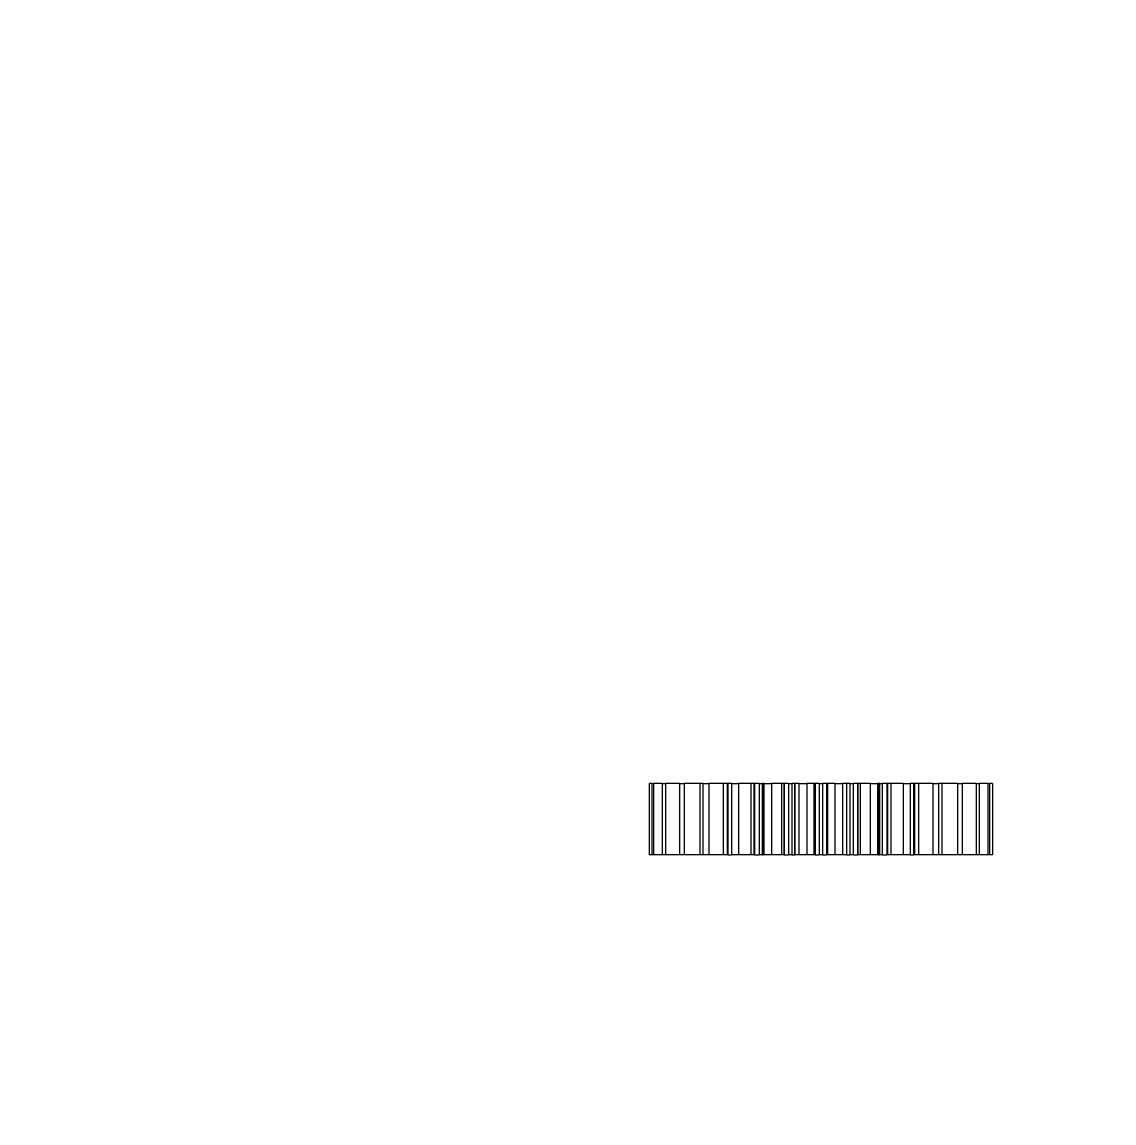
# Model space of a CAD drawing. Extents: x -49 to 4846, y -968 to 1090.
# Drawn here: x 307.6 to 612.8, y 211 to 518.8 of the extents above; entities that cross this region are included whole.
import ezdxf

# ---------------------------------------------------------------- set-up
doc = ezdxf.new("R2010")
doc.units = 0
doc.layers.get('0').update_dxf_attribs({"linetype": 'CONTINUOUS'})
doc.layers.add('DIMENSION', color=7, linetype='CONTINUOUS')
doc.styles.add('VCDSTYLE14', font='DejaVu Sans Mono')
doc.dimstyles.get("Standard").update_dxf_attribs({"dimtxt": 2.5, "dimasz": 2.5, "dimexe": 1.25, "dimexo": 0.625, "dimtad": 1, "dimcen": 2.5, "dimazin": 3, "dimtfac": 1, "dimtmove": 0, "dimatfit": 3})

# ---------------------------------------------------------------- blocks, each defined once
blk = doc.blocks.new('*D0')
at = {"layer": 'DIMENSION'}
for p, q in [((2720.820225, 518.82797), (2690.862793, 508.370209)), ((2720.47168, 513.198486), (2690.862793, 508.370209)), ((2455.580078, 470.00296), (2690.862793, 508.370209)), ((2690.862793, 508.370209), (2722.590595, 507.971368)), ((2260.59668, 438.207214), (2455.580078, 470.00296)), ((2455.580078, 470.00296), (2423.852276, 470.401786)), ((2425.622651, 459.545186), (2455.580078, 470.00296))]:
    blk.add_line(p, q, dxfattribs=at)
at = {"layer": 'DIMENSION', "style": 'VCDSTYLE14'}
blk.add_text('%%c 238.4', height=20, rotation=9.26, dxfattribs=at).set_placement((2264.383545, 439.837952))

msp = doc.modelspace()

# ---------------------------------------------------------------- linework, layer by layer
at = {"color": 1}
for p, q in [((482.840847, 305.947152), (482.840847, 285.947152)), ((482.840847, 305.947152), (482.853567, 305.947152)), ((482.853566, 305.947152), (482.853566, 285.947152)), ((483.672538, 305.947152), (482.853566, 305.947152)), ((483.672538, 305.947152), (483.672538, 285.947152)), ((483.672538, 305.947152), (484.132002, 305.947152)), ((484.132002, 305.947152), (484.132002, 285.947152)), ((486.553123, 305.947152), (484.132002, 305.947152)), ((486.553123, 305.947152), (486.553123, 285.947152)), ((486.553123, 305.947152), (487.451971, 305.947152)), ((487.451971, 305.947152), (487.451971, 285.947152)), ((491.369427, 305.947152), (487.451971, 305.947152)), ((491.369427, 305.947152), (491.369427, 285.947152)), ((491.369427, 305.947152), (492.668374, 305.947152)), ((492.668374, 305.947152), (492.668374, 285.947152)), ((497.015318, 305.947152), (492.668374, 305.947152)), ((497.015318, 305.947152), (497.015318, 285.947152)), ((497.910954, 305.947152), (497.015318, 305.947152)), ((497.910954, 305.947152), (497.910954, 285.947152)), ((497.910954, 305.947152), (499.55323, 305.947152)), ((499.55323, 305.947152), (499.55323, 285.947152)), ((503.548986, 305.947152), (499.55323, 305.947152)), ((503.548986, 305.947152), (503.548986, 285.947152)), ((504.684687, 305.947152), (503.548986, 305.947152)), ((504.684682, 305.947152), (504.684682, 285.947152)), ((504.901822, 305.947152), (504.684682, 305.947152)), ((504.901822, 305.947152), (504.901822, 285.947152)), ((505.891808, 305.947152), (504.901822, 305.947152)), ((505.891808, 305.947152), (505.891808, 285.947152)), ((505.891808, 305.947152), (507.805638, 305.947152)), ((507.805638, 305.947152), (507.805638, 285.947152)), ((511.275572, 305.947152), (507.805638, 305.947152)), ((511.275572, 305.947152), (511.275572, 285.947152)), ((512.180451, 305.947152), (511.275572, 305.947152)), ((512.180447, 305.947152), (512.180447, 285.947152)), ((512.336132, 305.947152), (512.180447, 305.947152)), ((512.336132, 305.947152), (512.336132, 285.947152)), ((513.655756, 305.947152), (512.336132, 305.947152)), ((513.655756, 305.947152), (513.655756, 285.947152)), ((513.655756, 305.947152), (514.478229, 305.947152)), ((514.478229, 305.947152), (514.478229, 285.947152)), ((514.719588, 305.947152), (514.478229, 305.947152)), ((514.719588, 285.947152), (514.719588, 305.947152)), ((514.963187, 305.947152), (514.719588, 305.947152)), ((514.963187, 305.947152), (514.963187, 285.947152)), ((514.963187, 305.947152), (517.064928, 305.947152)), ((517.064928, 305.947152), (517.064928, 285.947152)), ((519.857387, 305.947152), (517.064928, 305.947152)), ((519.857387, 305.947152), (519.857387, 285.947152)), ((520.491896, 305.947152), (519.857387, 305.947152)), ((520.491894, 305.947152), (520.491894, 285.947152)), ((520.579319, 305.947152), (520.491894, 305.947152)), ((520.579319, 305.947152), (520.579319, 285.947152)), ((521.827716, 305.947152), (520.579319, 305.947152)), ((521.827716, 305.947152), (521.827716, 285.947152)), ((521.827716, 305.947152), (522.708351, 305.947152)), ((522.708351, 305.947152), (522.708351, 285.947152)), ((523.572355, 305.947152), (522.708351, 305.947152)), ((523.572355, 285.947152), (523.572355, 305.947152)), ((523.622307, 305.947152), (523.572355, 305.947152)), ((523.622307, 305.947152), (523.622307, 285.947152)), ((524.728629, 305.947152), (523.622307, 305.947152)), ((524.728629, 305.947152), (524.728629, 285.947152)), ((524.728629, 305.947152), (526.926423, 305.947152)), ((526.926423, 305.947152), (526.926423, 285.947152)), ((528.919365, 305.947152), (526.926423, 305.947152)), ((528.919365, 305.947152), (528.919365, 285.947152)), ((529.255772, 305.947152), (528.919365, 305.947152)), ((529.255772, 305.947152), (529.255772, 285.947152)), ((529.271117, 305.947152), (529.255772, 305.947152)), ((529.271117, 305.947152), (529.271117, 285.947152)), ((530.393725, 305.947152), (529.271117, 305.947152)), ((530.393725, 305.947152), (530.393725, 285.947152)), ((530.393725, 305.947152), (531.294034, 305.947152)), ((531.294034, 305.947152), (531.294034, 285.947152)), ((532.416643, 305.947152), (531.294034, 305.947152)), ((532.416643, 305.947152), (532.416643, 285.947152)), ((532.431988, 305.947152), (532.416643, 305.947152)), ((532.431988, 305.947152), (532.431988, 285.947152)), ((532.768395, 305.947152), (532.431988, 305.947152)), ((532.768394, 305.947152), (532.768394, 285.947152)), ((534.761337, 305.947152), (532.768394, 305.947152)), ((534.761336, 305.947152), (534.761336, 285.947152)), ((534.761336, 305.947152), (536.959131, 305.947152)), ((536.959131, 305.947152), (536.959131, 285.947152)), ((538.065453, 305.947152), (536.959131, 305.947152)), ((538.065453, 305.947152), (538.065453, 285.947152)), ((538.065453, 305.947152), (538.116302, 305.947152)), ((538.116052, 285.947152), (538.116052, 305.947152)), ((538.979409, 305.947152), (538.116302, 305.947152)), ((538.979409, 305.947152), (538.979409, 285.947152)), ((538.979409, 305.947152), (539.860044, 305.947152)), ((539.860044, 305.947152), (539.860044, 285.947152)), ((541.10844, 305.947152), (539.860044, 305.947152)), ((541.10844, 305.947152), (541.10844, 285.947152)), ((541.195866, 305.947152), (541.10844, 305.947152)), ((541.195866, 305.947152), (541.195866, 285.947152)), ((541.830373, 305.947152), (541.195866, 305.947152)), ((541.830371, 305.947152), (541.830371, 285.947152)), ((544.622833, 305.947152), (541.830371, 305.947152)), ((544.622832, 305.947152), (544.622832, 285.947152)), ((544.622832, 305.947152), (546.724572, 305.947152)), ((546.724572, 305.947152), (546.724572, 285.947152)), ((546.968172, 305.947152), (546.724572, 305.947152)), ((546.968172, 285.947152), (546.968172, 305.947152)), ((547.209531, 305.947152), (546.968172, 305.947152)), ((547.209531, 305.947152), (547.209531, 285.947152)), ((547.209531, 305.947152), (548.032004, 305.947152)), ((548.032004, 305.947152), (548.032004, 285.947152)), ((549.351628, 305.947152), (548.032004, 305.947152)), ((549.351628, 305.947152), (549.351628, 285.947152)), ((549.507312, 305.947152), (549.351628, 305.947152)), ((549.507312, 305.947152), (549.507312, 285.947152)), ((550.412189, 305.947152), (549.507312, 305.947152)), ((550.412186, 305.947152), (550.412186, 285.947152)), ((553.882123, 305.947152), (550.412186, 305.947152)), ((553.882121, 305.947152), (553.882121, 285.947152)), ((553.882121, 305.947152), (555.795951, 305.947152)), ((556.785937, 305.947152), (555.795951, 305.947152)), ((555.795951, 305.947152), (555.795951, 285.947152)), ((556.785937, 305.947152), (556.785937, 285.947152)), ((557.003077, 305.947152), (556.785937, 305.947152)), ((557.003077, 305.947152), (557.003077, 285.947152)), ((558.138775, 305.947152), (557.003077, 305.947152)), ((558.138771, 305.947152), (558.138771, 285.947152)), ((562.13453, 305.947152), (558.138771, 305.947152)), ((562.134529, 305.947152), (562.134529, 285.947152)), ((562.134529, 305.947152), (563.776805, 305.947152)), ((564.672443, 305.947152), (563.776805, 305.947152)), ((563.776805, 305.947152), (563.776805, 285.947152)), ((564.672439, 305.947152), (564.672439, 285.947152)), ((569.019387, 305.947152), (564.672439, 305.947152)), ((569.019385, 305.947152), (569.019385, 285.947152)), ((569.019385, 305.947152), (570.318332, 305.947152)), ((574.23579, 305.947152), (570.318332, 305.947152)), ((570.318332, 305.947152), (570.318332, 285.947152)), ((574.235789, 305.947152), (574.235789, 285.947152)), ((574.235789, 305.947152), (575.134636, 305.947152)), ((577.555759, 305.947152), (575.134636, 305.947152)), ((575.134636, 305.947152), (575.134636, 285.947152)), ((577.555757, 305.947152), (577.555757, 285.947152)), ((577.555757, 305.947152), (578.015222, 305.947152)), ((578.834194, 305.947152), (578.015222, 305.947152)), ((578.015222, 305.947152), (578.015222, 285.947152)), ((578.834193, 305.947152), (578.834193, 285.947152)), ((578.834193, 305.947152), (578.846913, 305.947152)), ((578.846913, 305.947152), (578.846913, 285.947152)), ((482.853567, 285.947152), (482.840847, 285.947152)), ((483.672538, 285.947152), (482.853566, 285.947152)), ((484.132002, 285.947152), (483.672538, 285.947152)), ((486.553123, 285.947152), (484.132002, 285.947152)), ((487.451971, 285.947152), (486.553123, 285.947152)), ((491.369427, 285.947152), (487.451971, 285.947152)), ((492.668374, 285.947152), (491.369427, 285.947152)), ((497.015318, 285.947152), (492.668374, 285.947152)), ((497.910954, 285.947152), (497.015318, 285.947152)), ((499.55323, 285.947152), (497.910954, 285.947152)), ((503.548986, 285.947152), (499.55323, 285.947152)), ((504.684687, 285.947152), (503.548986, 285.947152)), ((504.901822, 285.947152), (504.684682, 285.947152)), ((504.901822, 285.947152), (505.891808, 285.947152)), ((507.805638, 285.947152), (505.891808, 285.947152)), ((511.275572, 285.947152), (507.805638, 285.947152)), ((512.180451, 285.947152), (511.275572, 285.947152)), ((512.336132, 285.947152), (512.180447, 285.947152)), ((512.336132, 285.947152), (513.655756, 285.947152)), ((514.478229, 285.947152), (513.655756, 285.947152)), ((514.478229, 285.947152), (514.719588, 285.947152)), ((514.963187, 285.947152), (514.719588, 285.947152)), ((517.064928, 285.947152), (514.963187, 285.947152)), ((519.857387, 285.947152), (517.064928, 285.947152)), ((520.491896, 285.947152), (519.857387, 285.947152)), ((520.579319, 285.947152), (520.491894, 285.947152)), ((520.579319, 285.947152), (521.827716, 285.947152)), ((522.708351, 285.947152), (521.827716, 285.947152)), ((522.708351, 285.947152), (523.572355, 285.947152)), ((523.622307, 285.947152), (523.572355, 285.947152)), ((524.728629, 285.947152), (523.622307, 285.947152)), ((526.926423, 285.947152), (524.728629, 285.947152)), ((528.919365, 285.947152), (526.926423, 285.947152)), ((529.255772, 285.947152), (528.919365, 285.947152)), ((529.271117, 285.947152), (529.255772, 285.947152)), ((529.271117, 285.947152), (530.393725, 285.947152)), ((531.294034, 285.947152), (530.393725, 285.947152)), ((531.294034, 285.947152), (532.416643, 285.947152)), ((532.431988, 285.947152), (532.416643, 285.947152)), ((532.768395, 285.947152), (532.431988, 285.947152)), ((534.761337, 285.947152), (532.768394, 285.947152)), ((536.959131, 285.947152), (534.761336, 285.947152)), ((538.065453, 285.947152), (536.959131, 285.947152)), ((538.065453, 285.947152), (538.116302, 285.947152)), ((538.116302, 285.947152), (538.979409, 285.947152)), ((539.860044, 285.947152), (538.979409, 285.947152)), ((539.860044, 285.947152), (541.10844, 285.947152)), ((541.195866, 285.947152), (541.10844, 285.947152)), ((541.830373, 285.947152), (541.195866, 285.947152)), ((544.622833, 285.947152), (541.830371, 285.947152)), ((546.724572, 285.947152), (544.622832, 285.947152)), ((546.968172, 285.947152), (546.724572, 285.947152)), ((546.968172, 285.947152), (547.209531, 285.947152)), ((548.032004, 285.947152), (547.209531, 285.947152)), ((548.032004, 285.947152), (549.351628, 285.947152)), ((549.507312, 285.947152), (549.351628, 285.947152)), ((550.412189, 285.947152), (549.507312, 285.947152)), ((553.882123, 285.947152), (550.412186, 285.947152)), ((555.795951, 285.947152), (553.882121, 285.947152)), ((555.795951, 285.947152), (556.785937, 285.947152)), ((557.003077, 285.947152), (556.785937, 285.947152)), ((558.138775, 285.947152), (557.003077, 285.947152)), ((562.13453, 285.947152), (558.138771, 285.947152)), ((563.776805, 285.947152), (562.134529, 285.947152)), ((564.672443, 285.947152), (563.776805, 285.947152)), ((569.019387, 285.947152), (564.672439, 285.947152)), ((570.318332, 285.947152), (569.019385, 285.947152)), ((574.23579, 285.947152), (570.318332, 285.947152)), ((575.134636, 285.947152), (574.235789, 285.947152)), ((577.555759, 285.947152), (575.134636, 285.947152)), ((578.015222, 285.947152), (577.555757, 285.947152)), ((578.834194, 285.947152), (578.015222, 285.947152)), ((578.846913, 285.947152), (578.834193, 285.947152))]:
    msp.add_line(p, q, dxfattribs=at)

# ---------------------------------------------------------------- dimensions: what is measured, and where the dimension line sits
at = {"layer": 'DIMENSION'}
dim = msp.add_linear_dim(base=(0, 0), p1=(0, 0), p2=(0, 0), dimstyle='Standard', dxfattribs=at)
dim.commit()
dim.dimension.update_dxf_attribs({"geometry": '*D0', "text_midpoint": (0, 0)})

doc.saveas('drawing.dxf')
